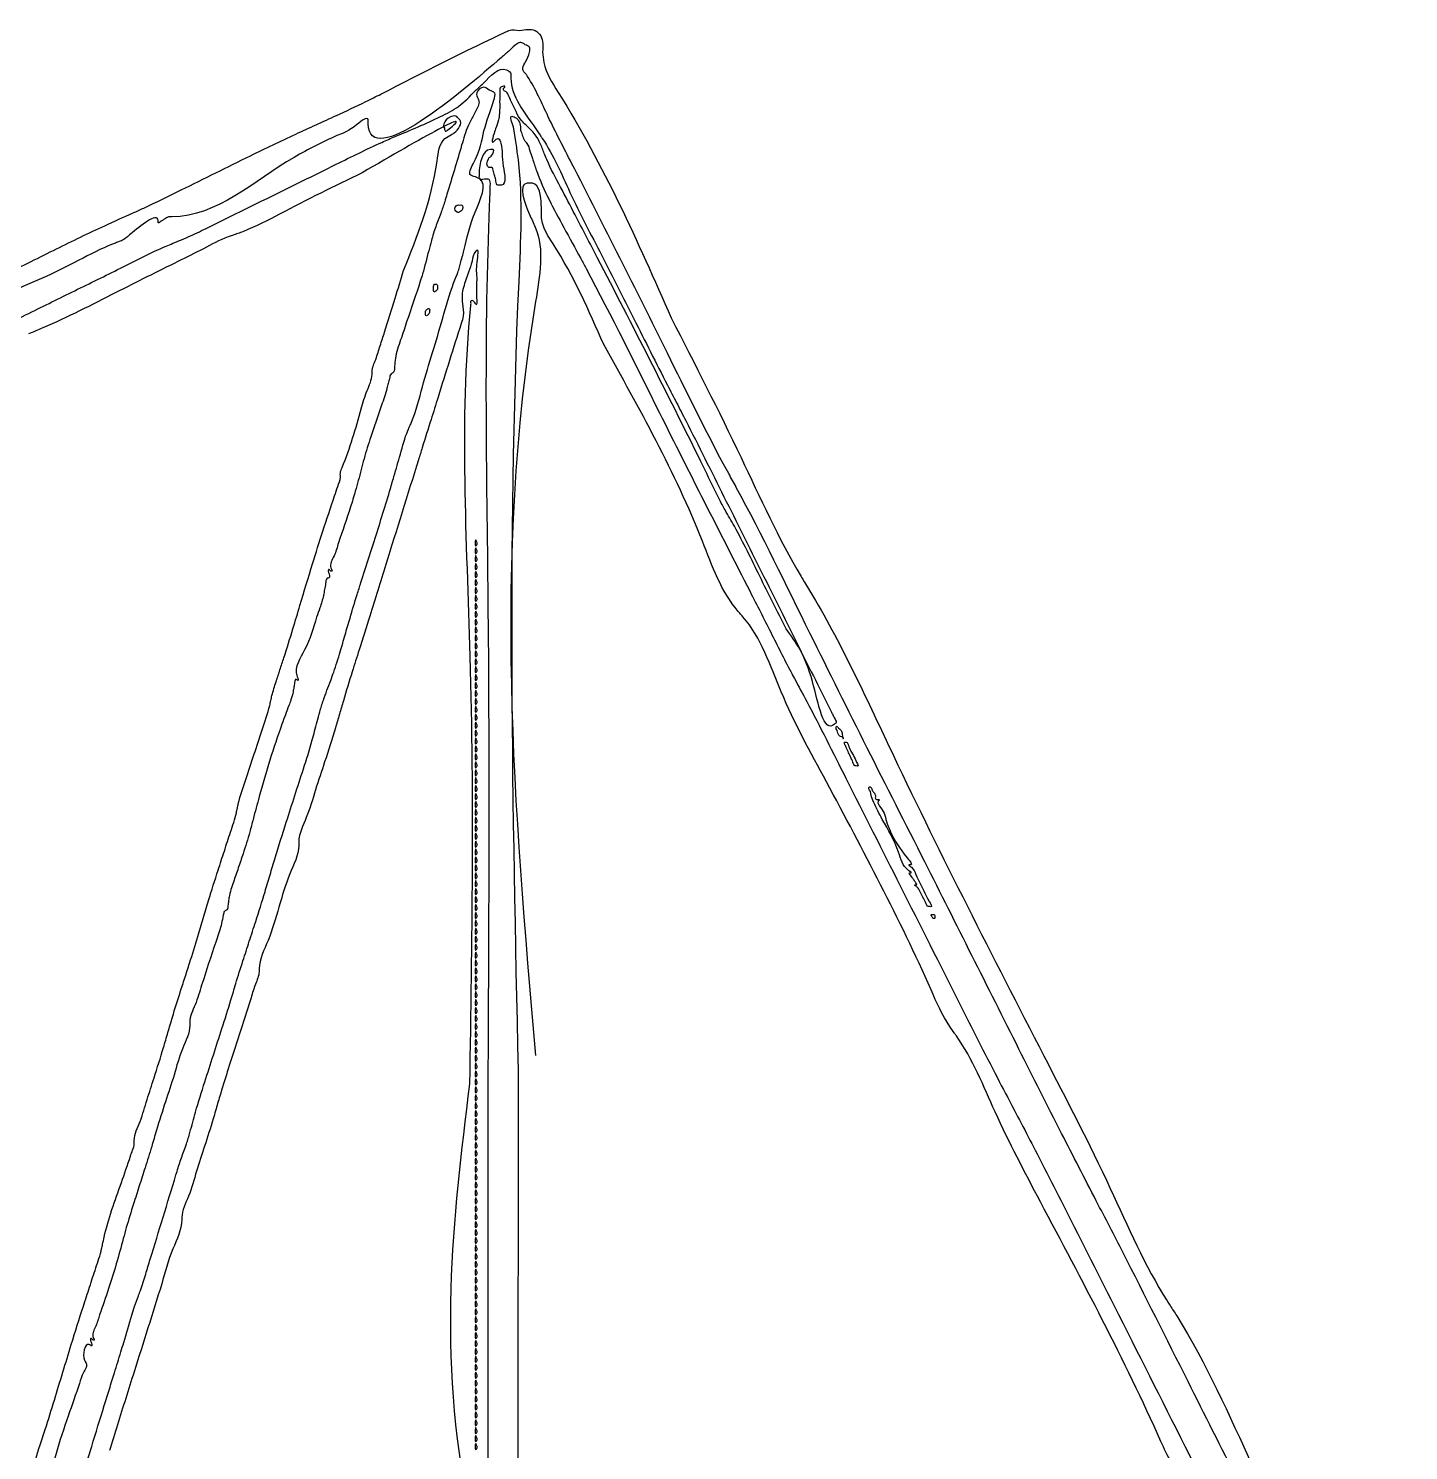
# Model space of a CAD drawing. Header units: metres. Extents: x -8 to 2256, y 259 to 2357.
# Drawn here: x 1441 to 2137, y 1640 to 2357 of the extents above; entities that cross this region are included whole.
import ezdxf

# ---------------------------------------------------------------- set-up
doc = ezdxf.new("R2010")
doc.units = ezdxf.units.M

msp = doc.modelspace()

# ---------------------------------------------------------------- linework, layer by layer
msp.add_line((1687.5, 1413.99), (1687.84, 1831.25))
for points in [[(1618.5, 2323.98), (1682.73, 2355.87), (1683.02, 2356), (1688.58, 2356)], [(1688.58, 2356), (1696.24, 2356), (1699.09, 2353.32), (1700.05, 2345.25)], [(1691.25, 2348.83), (1689, 2349.99), (1687.24, 2349.35), (1683.31, 2345.94)], [(1691.49, 2340.31), (1693.47, 2345.07), (1693.4, 2347.72), (1691.25, 2348.83)], [(1683.31, 2345.94), (1679.29, 2342.44), (1612, 2309.11), (1612, 2310.61)], [(1691.6, 2334.2), (1690.13, 2336.45), (1690.12, 2337.04), (1691.49, 2340.31)], [(1700.05, 2345.25), (1700.68, 2339.85), (1707.95, 2324.81), (1764.93, 2211.05)], [(1666, 2325.6), (1670.22, 2329.54), (1681.83, 2336.22), (1683.1, 2335.44)], [(1683.1, 2335.44), (1683.59, 2335.13), (1684, 2334.26), (1684, 2333.51)], [(1684, 2333.51), (1684, 2331.98), (1696.3, 2306.93), (1698.99, 2303)], [(1714.72, 2289.1), (1702.91, 2312.54), (1692.5, 2332.83), (1691.6, 2334.2)], [(1625.72, 2302.58), (1648.57, 2312.61), (1657.6, 2317.77), (1666, 2325.6)], [(1673.15, 2325.92), (1670.35, 2327.42), (1666.81, 2324.6), (1667.59, 2321.5)], [(1670.45, 2305.5), (1675.47, 2320.98), (1675.92, 2324.44), (1673.15, 2325.92)], [(1679.9, 2327.8), (1678.92, 2327.47), (1678.49, 2325.29), (1678.39, 2320.26)], [(1680.62, 2327.2), (1681, 2327.81), (1680.69, 2328.06), (1679.9, 2327.8)], [(1681.07, 2325.46), (1680.46, 2325.83), (1680.26, 2326.62), (1680.62, 2327.2)], [(1684.09, 2320.64), (1683.03, 2322.92), (1681.67, 2325.09), (1681.07, 2325.46)], [(1585.77, 2308.5), (1596.07, 2313.19), (1610.8, 2320.16), (1618.5, 2323.98)], [(1650.53, 2306.7), (1651.07, 2305.22), (1652.25, 2305.86), (1608.96, 2284.25)], [(1667.59, 2321.5), (1667.99, 2319.91), (1667.18, 2317.14), (1665.18, 2313.2)], [(1678.39, 2320.26), (1678.28, 2314.13), (1677.81, 2310.94), (1676.36, 2306.5)], [(1691.74, 2308.26), (1689.5, 2310.5), (1686.65, 2315.12), (1684.09, 2320.64)], [(1612, 2310.61), (1612, 2310.9), (1604.91, 2307.52), (1596.25, 2303.1)], [(1657.61, 2311.72), (1656.7, 2312.63), (1650.09, 2307.93), (1650.53, 2306.7)], [(1665.18, 2313.2), (1662.53, 2307.98), (1659.21, 2298.12), (1651.8, 2273.5)], [(1654.08, 2303.55), (1655.45, 2304.4), (1658.31, 2311.02), (1657.61, 2311.72)], [(1685.36, 2307.37), (1684.55, 2312.79), (1686.89, 2311.77), (1688.93, 2305.81)], [(1535.16, 2284.24), (1552.7, 2292.89), (1575.47, 2303.81), (1585.77, 2308.5)], [(1629.93, 2235), (1646.79, 2290.16), (1650.79, 2301.52), (1654.08, 2303.55)], [(1665.36, 2282.41), (1663.77, 2283.03), (1665.02, 2288.75), (1670.45, 2305.5)], [(1676.36, 2306.5), (1675.19, 2302.91), (1674.83, 2299.78), (1675.65, 2300.29)], [(1687.84, 1831.25), (1688.16, 2229.45), (1687.84, 2290.74), (1685.36, 2307.37)], [(1688.93, 2305.81), (1689.8, 2303.3), (1690.97, 2300.63), (1691.55, 2299.87)], [(1700.93, 2294), (1698.71, 2299.43), (1695.32, 2304.68), (1691.74, 2308.26)], [(1596.25, 2303.1), (1574.63, 2292.05), (1512.9, 2262), (1511.81, 2262)], [(1574.5, 2278), (1595.95, 2288.57), (1619, 2299.63), (1625.72, 2302.58)], [(1675.65, 2300.29), (1677.62, 2301.5), (1679.06, 2299.17), (1679.59, 2293.93)], [(1691.55, 2299.87), (1692.13, 2299.12), (1693.65, 2295.35), (1694.93, 2291.5)], [(1698.99, 2303), (1699.92, 2301.62), (1713.87, 2274.4), (1729.99, 2242.5)], [(1674.51, 2296), (1673.82, 2296), (1668, 2283.97), (1668, 2282.54)], [(1673.88, 2287), (1672.84, 2287), (1672.69, 2291.36), (1673.7, 2292.36)], [(1673.7, 2292.36), (1674.41, 2293.08), (1675.07, 2296), (1674.51, 2296)], [(1679.59, 2293.93), (1680.23, 2287.54), (1679.25, 2278), (1677.94, 2278)], [(1694.93, 2291.5), (1696.97, 2285.35), (1710.79, 2256.68), (1719.27, 2241)], [(1716.46, 2263), (1709.16, 2277.03), (1702.17, 2290.97), (1700.93, 2294)], [(1493.39, 2264.03), (1498.83, 2266.49), (1517.63, 2275.58), (1535.16, 2284.24)], [(1608.96, 2284.25), (1567.33, 2263.45), (1549.03, 2254.63), (1543.5, 2252.66)], [(1660.52, 2245.5), (1665.97, 2264.31), (1668.2, 2281.3), (1665.36, 2282.41)], [(1668, 2282.54), (1668, 2281.68), (1668.86, 2281), (1669.93, 2281)], [(1675.9, 2282.5), (1675.27, 2284.97), (1674.37, 2287), (1673.88, 2287)], [(1677.94, 2278), (1677.44, 2278), (1676.52, 2280.03), (1675.9, 2282.5)], [(1794, 2132.5), (1791.43, 2137.22), (1763.04, 2193.3), (1714.72, 2289.1)], [(1513.41, 2248.67), (1522.36, 2252.43), (1531.33, 2256.73), (1574.5, 2278)], [(1669.93, 2281), (1672.91, 2281), (1673.5, 2277.63), (1672.98, 2263.5)], [(1693.43, 2279), (1692.19, 2279), (1693.41, 2263.29), (1694.9, 2260.01)], [(1699.53, 2264.08), (1699.37, 2268.01), (1694.88, 2279), (1693.43, 2279)], [(1651.8, 2273.5), (1650.65, 2269.65), (1648.66, 2263.76), (1647.39, 2260.42)], [(1656.71, 2264.62), (1655.93, 2265.41), (1657, 2268), (1658.11, 2268)], [(1658.11, 2268), (1659.25, 2268), (1659.28, 2265.29), (1658.14, 2264.59)], [(1429, 2233.06), (1454.81, 2245.89), (1479.1, 2257.58), (1493.39, 2264.03)], [(1506, 2259.4), (1506, 2260.13), (1492.23, 2253.38), (1490, 2251.55)], [(1511.81, 2262), (1511.33, 2262), (1509.82, 2261.27), (1508.46, 2260.38)], [(1658.14, 2264.59), (1657.67, 2264.29), (1657.02, 2264.31), (1656.71, 2264.62)], [(1672.98, 2263.5), (1672.72, 2256.35), (1672.5, 2062.74), (1672.5, 1833.25)], [(1730.88, 2197.58), (1705.36, 2248.42), (1699.67, 2260.47), (1699.53, 2264.08)], [(1787.79, 2122.5), (1779.92, 2138.57), (1727.64, 2241.53), (1716.46, 2263)], [(1508.46, 2260.38), (1507.11, 2259.5), (1506, 2259.05), (1506, 2259.4)], [(1647.39, 2260.42), (1646.11, 2257.07), (1643.95, 2250.1), (1642.57, 2244.92)], [(1694.9, 2260.01), (1696.36, 2256.81), (1696.5, 2219.3), (1696.5, 1838.77)], [(1485, 2249.01), (1483.08, 2248.29), (1466.08, 2240.12), (1447.24, 2230.85)], [(1465.41, 2225.47), (1488.46, 2236.82), (1510.06, 2247.26), (1513.41, 2248.67)], [(1490, 2251.55), (1489.17, 2250.88), (1486.92, 2249.74), (1485, 2249.01)], [(1543.5, 2252.66), (1541.3, 2251.88), (1528.92, 2245.95), (1516, 2239.48)], [(1667, 2231.54), (1667, 2239.13), (1666.76, 2245.09), (1666.46, 2244.79)], [(1516, 2239.48), (1484.68, 2223.81), (1447.9, 2206), (1440.58, 2202.96)], [(1642.57, 2244.92), (1639.47, 2233.25), (1638.35, 2229.64), (1631.45, 2209)], [(1658.48, 2238), (1658.8, 2239.38), (1659.72, 2242.75), (1660.52, 2245.5)], [(1666.46, 2244.79), (1666.16, 2244.49), (1664.43, 2239.68), (1662.63, 2234.09)], [(1719.27, 2241), (1722.02, 2235.92), (1759.01, 2163.19), (1804.73, 2073)], [(1729.99, 2242.5), (1746.1, 2210.6), (1763.05, 2177.17), (1767.66, 2168.22)], [(1618.08, 2197), (1620.31, 2203.88), (1625.65, 2220.97), (1629.93, 2235)], [(1644.51, 2193.5), (1649.64, 2210.87), (1655.14, 2228.53), (1656.51, 2232)], [(1656.51, 2232), (1657.26, 2233.93), (1658.15, 2236.62), (1658.48, 2238)], [(1662.63, 2234.09), (1660.12, 2226.36), (1659.41, 2222.58), (1659.65, 2218.22)], [(1408, 2197.81), (1416.53, 2201.67), (1442.36, 2214.12), (1465.41, 2225.47)], [(1447.24, 2230.85), (1428.39, 2221.59), (1412.64, 2214.06), (1412.24, 2214.12)], [(1646, 2224.5), (1645.45, 2224.16), (1645, 2224.81), (1645, 2225.94)], [(1645, 2225.94), (1645, 2227.07), (1645.45, 2228), (1646, 2228)], [(1646, 2228), (1646.55, 2228), (1647, 2227.35), (1647, 2226.56)], [(1647, 2226.56), (1647, 2225.77), (1646.55, 2224.84), (1646, 2224.5)], [(1665.56, 2218.95), (1666.8, 2217.92), (1667, 2219.64), (1667, 2231.54)], [(1659.65, 2218.22), (1659.99, 2212.02), (1658.99, 2208.21), (1647.3, 2171)], [(1663.35, 1824.52), (1663.57, 2040.11), (1663.83, 2217.32), (1663.93, 2218.33)], [(1663.93, 2218.33), (1664.08, 2219.8), (1664.39, 2219.92), (1665.56, 2218.95)], [(1642, 2212.5), (1641.45, 2212.16), (1641, 2212.56), (1641, 2213.38)], [(1641, 2213.38), (1641, 2214.21), (1641.45, 2215.16), (1642, 2215.5)], [(1642, 2215.5), (1642.55, 2215.84), (1643, 2215.44), (1643, 2214.62)], [(1643, 2214.62), (1643, 2213.79), (1642.55, 2212.84), (1642, 2212.5)], [(1764.93, 2211.05), (1800.22, 2140.58), (1830.51, 2080.58), (1832.23, 2077.72)], [(1631.45, 2209), (1628.42, 2199.93), (1625.75, 2190.52), (1625.52, 2188.09)], [(1614.01, 2183.23), (1614.01, 2183.93), (1615.84, 2190.12), (1618.08, 2197)], [(1800.32, 2061.17), (1798.74, 2062.95), (1780.73, 2098.33), (1730.88, 2197.58)], [(1633.04, 2156.5), (1633.91, 2158.49), (1639.43, 2176.31), (1644.51, 2193.5)], [(1608.54, 2165.23), (1611.54, 2174.43), (1614, 2182.53), (1614.01, 2183.23)], [(1624.17, 2183.09), (1623.67, 2182.77), (1622.75, 2180.47), (1622.14, 2178)], [(1625.52, 2188.09), (1625.29, 2185.66), (1624.68, 2183.41), (1624.17, 2183.09)], [(1622.14, 2178), (1621.53, 2175.53), (1618.81, 2166.97), (1616.08, 2159)], [(1647.3, 2171), (1643.76, 2159.72), (1639.31, 2145.55), (1637.43, 2139.5)], [(1767.66, 2168.22), (1772.27, 2159.26), (1791.59, 2120.79), (1810.59, 2082.72)], [(1598, 2131.36), (1598, 2132.77), (1598.89, 2135.62), (1608.54, 2165.23)], [(1616.08, 2159), (1613.36, 2151.03), (1609.93, 2140), (1608.47, 2134.5)], [(1625.02, 2131), (1628.27, 2142.21), (1632.06, 2154.24), (1633.04, 2156.5)], [(1637.43, 2139.5), (1620.93, 2086.56), (1612.81, 2060.57), (1607.43, 2043.5)], [(1595.09, 2121.23), (1596.69, 2126.04), (1598, 2130.59), (1598, 2131.36)], [(1608.47, 2134.5), (1605.55, 2123.53), (1603.11, 2115.66), (1597.01, 2097.5)], [(1893, 1936.5), (1835.1, 2051.7), (1797.81, 2125.51), (1794, 2132.5)], [(1608.38, 2077.5), (1615, 2098.28), (1622.85, 2123.51), (1625.02, 2131)], [(1577.62, 2066), (1583.95, 2086.94), (1589.17, 2103.44), (1595.09, 2121.23)], [(1794.49, 2110), (1792.16, 2114.12), (1789.14, 2119.75), (1787.79, 2122.5)], [(1822.95, 2054.16), (1809.63, 2080.75), (1796.83, 2105.88), (1794.49, 2110)], [(1597.01, 2097.5), (1594.79, 2090.9), (1593.2, 2084.91), (1593.48, 2084.2)], [(1666.68, 2098.19), (1666.36, 2098.99), (1666.13, 2098.75), (1666.08, 2097.58)], [(1666.08, 2097.58), (1666.04, 2096.53), (1666.27, 2095.94), (1666.6, 2096.27)], [(1666.6, 2096.27), (1666.94, 2096.6), (1666.97, 2097.47), (1666.68, 2098.19)], [(1666.68, 2094.19), (1666.36, 2094.99), (1666.13, 2094.75), (1666.08, 2093.58)], [(1666.68, 2090.19), (1666.36, 2090.99), (1666.13, 2090.75), (1666.08, 2089.58)], [(1666.08, 2093.58), (1666.04, 2092.53), (1666.27, 2091.94), (1666.6, 2092.27)], [(1666.08, 2089.58), (1666.04, 2088.53), (1666.27, 2087.94), (1666.6, 2088.27)], [(1666.6, 2092.27), (1666.94, 2092.6), (1666.97, 2093.47), (1666.68, 2094.19)], [(1666.6, 2088.27), (1666.94, 2088.6), (1666.97, 2089.47), (1666.68, 2090.19)], [(1592.83, 2083.6), (1592.06, 2084.08), (1591.86, 2083.63), (1592.24, 2082.2)], [(1592.24, 2082.2), (1592.54, 2081.04), (1592.38, 2079.96), (1591.88, 2079.79)], [(1593.48, 2084.2), (1593.78, 2083.41), (1593.53, 2083.17), (1592.83, 2083.6)], [(1666.68, 2086.19), (1666.36, 2086.99), (1666.13, 2086.75), (1666.08, 2085.58)], [(1666.68, 2082.19), (1666.36, 2082.99), (1666.13, 2082.75), (1666.08, 2081.58)], [(1666.08, 2085.58), (1666.04, 2084.53), (1666.27, 2083.94), (1666.6, 2084.27)], [(1666.08, 2081.58), (1666.04, 2080.53), (1666.27, 2079.94), (1666.6, 2080.27)], [(1666.6, 2084.27), (1666.94, 2084.6), (1666.97, 2085.47), (1666.68, 2086.19)], [(1666.6, 2080.27), (1666.94, 2080.6), (1666.97, 2081.47), (1666.68, 2082.19)], [(1810.59, 2082.72), (1829.6, 2044.65), (1845.88, 2012.06), (1846.78, 2010.29)], [(1590.01, 2074), (1589.48, 2070.97), (1587.65, 2064.68), (1585.95, 2060)], [(1591.88, 2079.79), (1591.38, 2079.63), (1590.54, 2077.02), (1590.01, 2074)], [(1600.39, 2051.09), (1602.86, 2059.57), (1606.45, 2071.45), (1608.38, 2077.5)], [(1666.68, 2078.19), (1666.36, 2078.99), (1666.13, 2078.75), (1666.08, 2077.58)], [(1666.68, 2074.19), (1666.36, 2074.99), (1666.13, 2074.75), (1666.08, 2073.58)], [(1666.08, 2077.58), (1666.04, 2076.53), (1666.27, 2075.94), (1666.6, 2076.27)], [(1666.6, 2076.27), (1666.94, 2076.6), (1666.97, 2077.47), (1666.68, 2078.19)], [(1666.6, 2072.27), (1666.94, 2072.6), (1666.97, 2073.47), (1666.68, 2074.19)], [(1832.23, 2077.72), (1836.31, 2070.94), (1877.1, 1990.22), (1953, 1838.72)], [(1666.68, 2070.19), (1666.36, 2070.99), (1666.13, 2070.75), (1666.08, 2069.58)], [(1666.68, 2066.19), (1666.36, 2066.99), (1666.13, 2066.75), (1666.08, 2065.58)], [(1666.08, 2073.58), (1666.04, 2072.53), (1666.27, 2071.94), (1666.6, 2072.27)], [(1666.08, 2069.58), (1666.04, 2068.53), (1666.27, 2067.94), (1666.6, 2068.27)], [(1666.6, 2068.27), (1666.94, 2068.6), (1666.97, 2069.47), (1666.68, 2070.19)], [(1804.73, 2073), (1815.18, 2052.38), (1825.3, 2032.58), (1827.21, 2029)], [(1567.53, 2033.5), (1569.51, 2039.55), (1574.05, 2054.18), (1577.62, 2066)], [(1585.95, 2060), (1579.98, 2043.58), (1575.96, 2030.54), (1576.47, 2029.22)], [(1666.68, 2062.19), (1666.36, 2062.99), (1666.13, 2062.75), (1666.08, 2061.58)], [(1666.08, 2065.58), (1666.04, 2064.53), (1666.27, 2063.94), (1666.6, 2064.27)], [(1666.08, 2061.58), (1666.04, 2060.53), (1666.27, 2059.94), (1666.6, 2060.27)], [(1666.6, 2064.27), (1666.94, 2064.6), (1666.97, 2065.47), (1666.68, 2066.19)], [(1666.6, 2060.27), (1666.94, 2060.6), (1666.97, 2061.47), (1666.68, 2062.19)], [(1843.29, 1977), (1820.47, 2022.38), (1801.13, 2060.25), (1800.32, 2061.17)], [(1666.68, 2058.19), (1666.36, 2058.99), (1666.13, 2058.75), (1666.08, 2057.58)], [(1666.68, 2054.19), (1666.36, 2054.99), (1666.13, 2054.75), (1666.08, 2053.58)], [(1666.08, 2057.58), (1666.04, 2056.53), (1666.27, 2055.94), (1666.6, 2056.27)], [(1666.08, 2053.58), (1666.04, 2052.53), (1666.27, 2051.94), (1666.6, 2052.27)], [(1666.6, 2056.27), (1666.94, 2056.6), (1666.97, 2057.47), (1666.68, 2058.19)], [(1666.6, 2052.27), (1666.94, 2052.6), (1666.97, 2053.47), (1666.68, 2054.19)], [(1847.79, 2006.45), (1847.44, 2006.11), (1836.26, 2027.58), (1822.95, 2054.16)], [(1593.11, 2028.09), (1594.65, 2032.27), (1597.92, 2042.62), (1600.39, 2051.09)], [(1666.68, 2050.19), (1666.36, 2050.99), (1666.13, 2050.75), (1666.08, 2049.58)], [(1666.68, 2046.19), (1666.36, 2046.99), (1666.13, 2046.75), (1666.08, 2045.58)], [(1666.08, 2049.58), (1666.04, 2048.53), (1666.27, 2047.94), (1666.6, 2048.27)], [(1666.08, 2045.58), (1666.04, 2044.53), (1666.27, 2043.94), (1666.6, 2044.27)], [(1666.6, 2048.27), (1666.94, 2048.6), (1666.97, 2049.47), (1666.68, 2050.19)], [(1666.6, 2044.27), (1666.94, 2044.6), (1666.97, 2045.47), (1666.68, 2046.19)], [(1607.43, 2043.5), (1603.97, 2032.5), (1599.5, 2017.88), (1597.49, 2011)], [(1666.68, 2042.19), (1666.36, 2042.99), (1666.13, 2042.75), (1666.08, 2041.58)], [(1666.68, 2038.19), (1666.36, 2038.99), (1666.13, 2038.75), (1666.08, 2037.58)], [(1666.08, 2041.58), (1666.04, 2040.53), (1666.27, 2039.94), (1666.6, 2040.27)], [(1666.6, 2040.27), (1666.94, 2040.6), (1666.97, 2041.47), (1666.68, 2042.19)], [(1666.6, 2036.27), (1666.94, 2036.6), (1666.97, 2037.47), (1666.68, 2038.19)], [(1562.92, 2018), (1563.47, 2020.47), (1565.55, 2027.45), (1567.53, 2033.5)], [(1666.68, 2034.19), (1666.36, 2034.99), (1666.13, 2034.75), (1666.08, 2033.58)], [(1666.68, 2030.19), (1666.36, 2030.99), (1666.13, 2030.75), (1666.08, 2029.58)], [(1666.08, 2037.58), (1666.04, 2036.53), (1666.27, 2035.94), (1666.6, 2036.27)], [(1666.08, 2033.58), (1666.04, 2032.53), (1666.27, 2031.94), (1666.6, 2032.27)], [(1666.6, 2032.27), (1666.94, 2032.6), (1666.97, 2033.47), (1666.68, 2034.19)], [(1574.52, 2024.75), (1574.15, 2022.41), (1573.02, 2018.25), (1572, 2015.5)], [(1576.08, 2028.45), (1575.58, 2028.76), (1574.88, 2027.09), (1574.52, 2024.75)], [(1576.47, 2029.22), (1576.75, 2028.49), (1576.57, 2028.15), (1576.08, 2028.45)], [(1585, 2002.5), (1587.57, 2012.22), (1589.44, 2018.14), (1593.11, 2028.09)], [(1666.68, 2026.19), (1666.36, 2026.99), (1666.13, 2026.75), (1666.08, 2025.58)], [(1666.08, 2029.58), (1666.04, 2028.53), (1666.27, 2027.94), (1666.6, 2028.27)], [(1666.08, 2025.58), (1666.04, 2024.53), (1666.27, 2023.94), (1666.6, 2024.27)], [(1666.6, 2028.27), (1666.94, 2028.6), (1666.97, 2029.47), (1666.68, 2030.19)], [(1666.6, 2024.27), (1666.94, 2024.6), (1666.97, 2025.47), (1666.68, 2026.19)], [(1827.21, 2029), (1833.36, 2017.5), (1853.08, 1978.84), (1880.51, 1924.5)], [(1554.41, 1990.64), (1558.54, 2003.22), (1562.37, 2015.53), (1562.92, 2018)], [(1666.68, 2022.19), (1666.36, 2022.99), (1666.13, 2022.75), (1666.08, 2021.58)], [(1666.68, 2018.19), (1666.36, 2018.99), (1666.13, 2018.75), (1666.08, 2017.58)], [(1666.08, 2021.58), (1666.04, 2020.53), (1666.27, 2019.94), (1666.6, 2020.27)], [(1666.08, 2017.58), (1666.04, 2016.53), (1666.27, 2015.94), (1666.6, 2016.27)], [(1666.6, 2020.27), (1666.94, 2020.6), (1666.97, 2021.47), (1666.68, 2022.19)], [(1666.6, 2016.27), (1666.94, 2016.6), (1666.97, 2017.47), (1666.68, 2018.19)], [(1572, 2015.5), (1568.52, 2006.09), (1557.05, 1969.51), (1553.97, 1958)], [(1597.49, 2011), (1595.49, 2004.12), (1590.06, 1986.99), (1585.43, 1972.93)], [(1666.68, 2014.19), (1666.36, 2014.99), (1666.13, 2014.75), (1666.08, 2013.58)], [(1666.68, 2010.19), (1666.36, 2010.99), (1666.13, 2010.75), (1666.08, 2009.58)], [(1666.08, 2013.58), (1666.04, 2012.53), (1666.27, 2011.94), (1666.6, 2012.27)], [(1666.08, 2009.58), (1666.04, 2008.53), (1666.27, 2007.94), (1666.6, 2008.27)], [(1666.6, 2012.27), (1666.94, 2012.6), (1666.97, 2013.47), (1666.68, 2014.19)], [(1666.6, 2008.27), (1666.94, 2008.6), (1666.97, 2009.47), (1666.68, 2010.19)], [(1846.78, 2010.29), (1847.68, 2008.52), (1848.13, 2006.8), (1847.79, 2006.45)], [(1575.03, 1970), (1579.35, 1983.47), (1583.84, 1998.1), (1585, 2002.5)], [(1666.68, 2006.19), (1666.36, 2006.99), (1666.13, 2006.75), (1666.08, 2005.58)], [(1666.68, 2002.19), (1666.36, 2002.99), (1666.13, 2002.75), (1666.08, 2001.58)], [(1666.08, 2005.58), (1666.04, 2004.53), (1666.27, 2003.94), (1666.6, 2004.27)], [(1666.6, 2004.27), (1666.94, 2004.6), (1666.97, 2005.47), (1666.68, 2006.19)], [(1666.6, 2000.27), (1666.94, 2000.6), (1666.97, 2001.47), (1666.68, 2002.19)], [(1848.74, 2002.81), (1848.28, 2004.63), (1848.43, 2004.89), (1849.47, 2004.02)], [(1850.41, 1999.77), (1849.81, 2000.17), (1849.06, 2001.54), (1848.74, 2002.81)], [(1849.47, 2004.02), (1850.19, 2003.42), (1851.02, 2002.05), (1851.3, 2000.97)], [(1666.68, 1998.19), (1666.36, 1998.99), (1666.13, 1998.75), (1666.08, 1997.58)], [(1666.68, 1994.19), (1666.36, 1994.99), (1666.13, 1994.75), (1666.08, 1993.58)], [(1666.08, 2001.58), (1666.04, 2000.53), (1666.27, 1999.94), (1666.6, 2000.27)], [(1666.08, 1997.58), (1666.04, 1996.53), (1666.27, 1995.94), (1666.6, 1996.27)], [(1666.6, 1996.27), (1666.94, 1996.6), (1666.97, 1997.47), (1666.68, 1998.19)], [(1851.3, 2000.97), (1851.88, 1998.75), (1851.89, 1998.77), (1850.41, 1999.77)], [(1852.85, 1995.25), (1852.42, 1996.21), (1852.39, 1997), (1852.8, 1997)], [(1852.8, 1997), (1853.2, 1997), (1854.65, 1994.68), (1856.01, 1991.85)], [(1855.57, 1989.26), (1854.51, 1991.59), (1853.29, 1994.29), (1852.85, 1995.25)], [(1546.02, 1963.64), (1546.5, 1965.92), (1550.28, 1978.07), (1554.41, 1990.64)], [(1666.68, 1990.19), (1666.36, 1990.99), (1666.13, 1990.75), (1666.08, 1989.58)], [(1666.08, 1993.58), (1666.04, 1992.53), (1666.27, 1991.94), (1666.6, 1992.27)], [(1666.08, 1989.58), (1666.04, 1988.53), (1666.27, 1987.94), (1666.6, 1988.27)], [(1666.6, 1992.27), (1666.94, 1992.6), (1666.97, 1993.47), (1666.68, 1994.19)], [(1666.6, 1988.27), (1666.94, 1988.6), (1666.97, 1989.47), (1666.68, 1990.19)], [(1858.33, 1985.01), (1857.88, 1985.02), (1856.63, 1986.93), (1855.57, 1989.26)], [(1856.01, 1991.85), (1859.27, 1985.09), (1859.3, 1985), (1858.33, 1985.01)], [(1666.68, 1986.19), (1666.36, 1986.99), (1666.13, 1986.75), (1666.08, 1985.58)], [(1666.68, 1982.19), (1666.36, 1982.99), (1666.13, 1982.75), (1666.08, 1981.58)], [(1666.08, 1985.58), (1666.04, 1984.53), (1666.27, 1983.94), (1666.6, 1984.27)], [(1666.08, 1981.58), (1666.04, 1980.53), (1666.27, 1979.94), (1666.6, 1980.27)], [(1666.6, 1984.27), (1666.94, 1984.6), (1666.97, 1985.47), (1666.68, 1986.19)], [(1666.6, 1980.27), (1666.94, 1980.6), (1666.97, 1981.47), (1666.68, 1982.19)], [(1666.68, 1978.19), (1666.36, 1978.99), (1666.13, 1978.75), (1666.08, 1977.58)], [(1666.68, 1974.19), (1666.36, 1974.99), (1666.13, 1974.75), (1666.08, 1973.58)], [(1666.08, 1977.58), (1666.04, 1976.53), (1666.27, 1975.94), (1666.6, 1976.27)], [(1666.08, 1973.58), (1666.04, 1972.53), (1666.27, 1971.94), (1666.6, 1972.27)], [(1666.6, 1976.27), (1666.94, 1976.6), (1666.97, 1977.47), (1666.68, 1978.19)], [(1666.6, 1972.27), (1666.94, 1972.6), (1666.97, 1973.47), (1666.68, 1974.19)], [(1907.88, 1850.16), (1905.55, 1853.44), (1896.14, 1871.93), (1843.29, 1977)], [(1865.51, 1972), (1864.92, 1974.41), (1864.96, 1974.43), (1866.45, 1972.56)], [(1562.52, 1930), (1565.08, 1938.53), (1570.7, 1956.53), (1575.03, 1970)], [(1585.43, 1972.93), (1580.79, 1958.87), (1577, 1946.64), (1577, 1945.76)], [(1666.68, 1970.19), (1666.36, 1970.99), (1666.13, 1970.75), (1666.08, 1969.58)], [(1666.68, 1966.19), (1666.36, 1966.99), (1666.13, 1966.75), (1666.08, 1965.58)], [(1666.08, 1969.58), (1666.04, 1968.53), (1666.27, 1967.94), (1666.6, 1968.27)], [(1666.6, 1968.27), (1666.94, 1968.6), (1666.97, 1969.47), (1666.68, 1970.19)], [(1871.44, 1958), (1867.2, 1966.56), (1866.37, 1968.51), (1865.51, 1972)], [(1866.45, 1972.56), (1867.3, 1971.49), (1868, 1970.03), (1868, 1969.31)], [(1868, 1969.31), (1868, 1968.59), (1868.53, 1968), (1869.17, 1968)], [(1869.77, 1967.44), (1869.46, 1967.13), (1870.79, 1963.87), (1872.72, 1960.19)], [(1869.17, 1968), (1869.81, 1968), (1870.08, 1967.75), (1869.77, 1967.44)], [(1539.44, 1942), (1542.57, 1951.62), (1545.53, 1961.37), (1546.02, 1963.64)], [(1666.68, 1962.19), (1666.36, 1962.99), (1666.13, 1962.75), (1666.08, 1961.58)], [(1666.68, 1958.19), (1666.36, 1958.99), (1666.13, 1958.75), (1666.08, 1957.58)], [(1666.08, 1965.58), (1666.04, 1964.53), (1666.27, 1963.94), (1666.6, 1964.27)], [(1666.08, 1961.58), (1666.04, 1960.53), (1666.27, 1959.94), (1666.6, 1960.27)], [(1666.6, 1964.27), (1666.94, 1964.6), (1666.97, 1965.47), (1666.68, 1966.19)], [(1666.6, 1960.27), (1666.94, 1960.6), (1666.97, 1961.47), (1666.68, 1962.19)], [(1872.72, 1960.19), (1884.05, 1938.59), (1885.82, 1935), (1885.19, 1934.98)], [(1553.97, 1958), (1552.29, 1951.67), (1548.91, 1940.65), (1546.47, 1933.5)], [(1666.68, 1954.19), (1666.36, 1954.99), (1666.13, 1954.75), (1666.08, 1953.58)], [(1666.08, 1957.58), (1666.04, 1956.53), (1666.27, 1955.94), (1666.6, 1956.27)], [(1666.08, 1953.58), (1666.04, 1952.53), (1666.27, 1951.94), (1666.6, 1952.27)], [(1666.6, 1956.27), (1666.94, 1956.6), (1666.97, 1957.47), (1666.68, 1958.19)], [(1666.6, 1952.27), (1666.94, 1952.6), (1666.97, 1953.47), (1666.68, 1954.19)], [(1885.45, 1931.77), (1884.45, 1932.46), (1879.7, 1941.37), (1871.44, 1958)], [(1577, 1945.76), (1577, 1944.88), (1572.5, 1930.45), (1567, 1913.7)], [(1666.68, 1950.19), (1666.36, 1950.99), (1666.13, 1950.75), (1666.08, 1949.58)], [(1666.68, 1946.19), (1666.36, 1946.99), (1666.13, 1946.75), (1666.08, 1945.58)], [(1666.08, 1949.58), (1666.04, 1948.53), (1666.27, 1947.94), (1666.6, 1948.27)], [(1666.08, 1945.58), (1666.04, 1944.53), (1666.27, 1943.94), (1666.6, 1944.27)], [(1666.6, 1948.27), (1666.94, 1948.6), (1666.97, 1949.47), (1666.68, 1950.19)], [(1666.6, 1944.27), (1666.94, 1944.6), (1666.97, 1945.47), (1666.68, 1946.19)], [(1528.8, 1908), (1531.52, 1917.08), (1536.31, 1932.38), (1539.44, 1942)], [(1666.68, 1942.19), (1666.36, 1942.99), (1666.13, 1942.75), (1666.08, 1941.58)], [(1666.68, 1938.19), (1666.36, 1938.99), (1666.13, 1938.75), (1666.08, 1937.58)], [(1666.08, 1941.58), (1666.04, 1940.53), (1666.27, 1939.94), (1666.6, 1940.27)], [(1666.08, 1937.58), (1666.04, 1936.53), (1666.27, 1935.94), (1666.6, 1936.27)], [(1666.6, 1940.27), (1666.94, 1940.6), (1666.97, 1941.47), (1666.68, 1942.19)], [(1666.6, 1936.27), (1666.94, 1936.6), (1666.97, 1937.47), (1666.68, 1938.19)], [(1546.47, 1933.5), (1544.03, 1926.35), (1541.82, 1918.73), (1541.54, 1916.57)], [(1666.68, 1934.19), (1666.36, 1934.99), (1666.13, 1934.75), (1666.08, 1933.58)], [(1666.68, 1930.19), (1666.36, 1930.99), (1666.13, 1930.75), (1666.08, 1929.58)], [(1666.08, 1933.58), (1666.04, 1932.53), (1666.27, 1931.94), (1666.6, 1932.27)], [(1666.6, 1932.27), (1666.94, 1932.6), (1666.97, 1933.47), (1666.68, 1934.19)], [(1885.19, 1934.98), (1884.81, 1934.98), (1885.01, 1934.64), (1885.63, 1934.23)], [(1887, 1928), (1885.83, 1929.65), (1885.23, 1931.01), (1885.68, 1931.02)], [(1885.68, 1931.02), (1886.13, 1931.02), (1886.03, 1931.36), (1885.45, 1931.77)], [(1885.63, 1934.23), (1886.25, 1933.83), (1888.42, 1930.12), (1890.44, 1926)], [(1979.5, 1765.5), (1961.98, 1799.54), (1940.46, 1842.09), (1893, 1936.5)], [(1552.05, 1896.5), (1555.26, 1906.4), (1559.97, 1921.47), (1562.52, 1930)], [(1666.68, 1926.19), (1666.36, 1926.99), (1666.13, 1926.75), (1666.08, 1925.58)], [(1666.08, 1929.58), (1666.04, 1928.53), (1666.27, 1927.94), (1666.6, 1928.27)], [(1666.08, 1925.58), (1666.04, 1924.53), (1666.27, 1923.94), (1666.6, 1924.27)], [(1666.6, 1928.27), (1666.94, 1928.6), (1666.97, 1929.47), (1666.68, 1930.19)], [(1666.6, 1924.27), (1666.94, 1924.6), (1666.97, 1925.47), (1666.68, 1926.19)], [(1880.51, 1924.5), (1910.52, 1865.05), (1929.44, 1827.83), (1937.97, 1811.5)], [(1888.32, 1924.98), (1888.77, 1924.99), (1888.17, 1926.35), (1887, 1928)], [(1888.5, 1924.23), (1887.95, 1924.64), (1887.87, 1924.98), (1888.32, 1924.98)], [(1891.98, 1918.75), (1890.62, 1921.36), (1889.05, 1923.83), (1888.5, 1924.23)], [(1890.44, 1926), (1892.47, 1921.88), (1894.55, 1917.72), (1895.06, 1916.76)], [(1541.54, 1916.57), (1541.27, 1914.41), (1540.66, 1912.39), (1540.18, 1912.07)], [(1666.68, 1922.19), (1666.36, 1922.99), (1666.13, 1922.75), (1666.08, 1921.58)], [(1666.68, 1918.19), (1666.36, 1918.99), (1666.13, 1918.75), (1666.08, 1917.58)], [(1666.08, 1921.58), (1666.04, 1920.53), (1666.27, 1919.94), (1666.6, 1920.27)], [(1666.08, 1917.58), (1666.04, 1916.53), (1666.27, 1915.94), (1666.6, 1916.27)], [(1666.6, 1920.27), (1666.94, 1920.6), (1666.97, 1921.47), (1666.68, 1922.19)], [(1666.6, 1916.27), (1666.94, 1916.6), (1666.97, 1917.47), (1666.68, 1918.19)], [(1895.23, 1914), (1894.81, 1914), (1893.34, 1916.14), (1891.98, 1918.75)], [(1895.06, 1916.76), (1896.2, 1914.65), (1896.24, 1914), (1895.23, 1914)], [(1540.18, 1912.07), (1539.7, 1911.76), (1539.01, 1910.15), (1538.65, 1908.5)], [(1567, 1913.7), (1561.5, 1896.94), (1557, 1882.62), (1556.99, 1881.87)], [(1666.68, 1914.19), (1666.36, 1914.99), (1666.13, 1914.75), (1666.08, 1913.58)], [(1666.68, 1910.19), (1666.36, 1910.99), (1666.13, 1910.75), (1666.08, 1909.58)], [(1666.08, 1913.58), (1666.04, 1912.53), (1666.27, 1911.94), (1666.6, 1912.27)], [(1666.08, 1909.58), (1666.04, 1908.53), (1666.27, 1907.94), (1666.6, 1908.27)], [(1666.6, 1912.27), (1666.94, 1912.6), (1666.97, 1913.47), (1666.68, 1914.19)], [(1666.6, 1908.27), (1666.94, 1908.6), (1666.97, 1909.47), (1666.68, 1910.19)], [(1896.5, 1909), (1896.16, 1909.55), (1896.36, 1910), (1896.94, 1910)], [(1897.56, 1908), (1897.32, 1908), (1896.84, 1908.45), (1896.5, 1909)], [(1896.94, 1910), (1897.52, 1910), (1898, 1909.55), (1898, 1909)], [(1898, 1909), (1898, 1908.45), (1897.8, 1908), (1897.56, 1908)], [(1519.49, 1878), (1521.9, 1885.42), (1526.09, 1898.92), (1528.8, 1908)], [(1538.65, 1908.5), (1537.76, 1904.47), (1535.12, 1896.03), (1527.98, 1874.37)], [(1666.68, 1906.19), (1666.36, 1906.99), (1666.13, 1906.75), (1666.08, 1905.58)], [(1666.68, 1902.19), (1666.36, 1902.99), (1666.13, 1902.75), (1666.08, 1901.58)], [(1666.08, 1905.58), (1666.04, 1904.53), (1666.27, 1903.94), (1666.6, 1904.27)], [(1666.6, 1904.27), (1666.94, 1904.6), (1666.97, 1905.47), (1666.68, 1906.19)], [(1666.6, 1900.27), (1666.94, 1900.6), (1666.97, 1901.47), (1666.68, 1902.19)], [(1543.99, 1871), (1545.22, 1875.12), (1548.85, 1886.6), (1552.05, 1896.5)], [(1666.68, 1898.19), (1666.36, 1898.99), (1666.13, 1898.75), (1666.08, 1897.58)], [(1666.68, 1894.19), (1666.36, 1894.99), (1666.13, 1894.75), (1666.08, 1893.58)], [(1666.08, 1901.58), (1666.04, 1900.53), (1666.27, 1899.94), (1666.6, 1900.27)], [(1666.08, 1897.58), (1666.04, 1896.53), (1666.27, 1895.94), (1666.6, 1896.27)], [(1666.6, 1896.27), (1666.94, 1896.6), (1666.97, 1897.47), (1666.68, 1898.19)], [(1666.68, 1890.19), (1666.36, 1890.99), (1666.13, 1890.75), (1666.08, 1889.58)], [(1666.08, 1893.58), (1666.04, 1892.53), (1666.27, 1891.94), (1666.6, 1892.27)], [(1666.08, 1889.58), (1666.04, 1888.53), (1666.27, 1887.94), (1666.6, 1888.27)], [(1666.6, 1892.27), (1666.94, 1892.6), (1666.97, 1893.47), (1666.68, 1894.19)], [(1666.6, 1888.27), (1666.94, 1888.6), (1666.97, 1889.47), (1666.68, 1890.19)], [(1556.99, 1881.87), (1556.99, 1881.12), (1555.18, 1874.88), (1552.97, 1868)], [(1666.68, 1886.19), (1666.36, 1886.99), (1666.13, 1886.75), (1666.08, 1885.58)], [(1666.68, 1882.19), (1666.36, 1882.99), (1666.13, 1882.75), (1666.08, 1881.58)], [(1666.08, 1885.58), (1666.04, 1884.53), (1666.27, 1883.94), (1666.6, 1884.27)], [(1666.08, 1881.58), (1666.04, 1880.53), (1666.27, 1879.94), (1666.6, 1880.27)], [(1666.6, 1884.27), (1666.94, 1884.6), (1666.97, 1885.47), (1666.68, 1886.19)], [(1666.6, 1880.27), (1666.94, 1880.6), (1666.97, 1881.47), (1666.68, 1882.19)], [(1510.99, 1850.5), (1513.27, 1858.2), (1517.09, 1870.58), (1519.49, 1878)], [(1527.98, 1874.37), (1524.69, 1864.4), (1522, 1855.62), (1522.01, 1854.87)], [(1666.68, 1878.19), (1666.36, 1878.99), (1666.13, 1878.75), (1666.08, 1877.58)], [(1666.68, 1874.19), (1666.36, 1874.99), (1666.13, 1874.75), (1666.08, 1873.58)], [(1666.08, 1877.58), (1666.04, 1876.53), (1666.27, 1875.94), (1666.6, 1876.27)], [(1666.08, 1873.58), (1666.04, 1872.53), (1666.27, 1871.94), (1666.6, 1872.27)], [(1666.6, 1876.27), (1666.94, 1876.6), (1666.97, 1877.47), (1666.68, 1878.19)], [(1666.6, 1872.27), (1666.94, 1872.6), (1666.97, 1873.47), (1666.68, 1874.19)], [(1533.91, 1839), (1538.22, 1852.47), (1542.76, 1866.88), (1543.99, 1871)], [(1552.97, 1868), (1544.9, 1842.93), (1537.14, 1818.32), (1535, 1811)], [(1666.68, 1870.19), (1666.36, 1870.99), (1666.13, 1870.75), (1666.08, 1869.58)], [(1666.68, 1866.19), (1666.36, 1866.99), (1666.13, 1866.75), (1666.08, 1865.58)], [(1666.08, 1869.58), (1666.04, 1868.53), (1666.27, 1867.94), (1666.6, 1868.27)], [(1666.6, 1868.27), (1666.94, 1868.6), (1666.97, 1869.47), (1666.68, 1870.19)], [(1666.6, 1864.27), (1666.94, 1864.6), (1666.97, 1865.47), (1666.68, 1866.19)], [(1666.68, 1862.19), (1666.36, 1862.99), (1666.13, 1862.75), (1666.08, 1861.58)], [(1666.68, 1858.19), (1666.36, 1858.99), (1666.13, 1858.75), (1666.08, 1857.58)], [(1666.08, 1865.58), (1666.04, 1864.53), (1666.27, 1863.94), (1666.6, 1864.27)], [(1666.08, 1861.58), (1666.04, 1860.53), (1666.27, 1859.94), (1666.6, 1860.27)], [(1666.6, 1860.27), (1666.94, 1860.6), (1666.97, 1861.47), (1666.68, 1862.19)], [(1522.01, 1854.87), (1522.02, 1854.12), (1518.45, 1842.47), (1514.09, 1829)], [(1666.68, 1854.19), (1666.36, 1854.99), (1666.13, 1854.75), (1666.08, 1853.58)], [(1666.08, 1857.58), (1666.04, 1856.53), (1666.27, 1855.94), (1666.6, 1856.27)], [(1666.08, 1853.58), (1666.04, 1852.53), (1666.27, 1851.94), (1666.6, 1852.27)], [(1666.6, 1856.27), (1666.94, 1856.6), (1666.97, 1857.47), (1666.68, 1858.19)], [(1666.6, 1852.27), (1666.94, 1852.6), (1666.97, 1853.47), (1666.68, 1854.19)], [(1500.43, 1816.56), (1503.97, 1827.53), (1508.72, 1842.8), (1510.99, 1850.5)], [(1666.68, 1850.19), (1666.36, 1850.99), (1666.13, 1850.75), (1666.08, 1849.58)], [(1666.68, 1846.19), (1666.36, 1846.99), (1666.13, 1846.75), (1666.08, 1845.58)], [(1666.08, 1849.58), (1666.04, 1848.53), (1666.27, 1847.94), (1666.6, 1848.27)], [(1666.08, 1845.58), (1666.04, 1844.53), (1666.27, 1843.94), (1666.6, 1844.27)], [(1666.6, 1848.27), (1666.94, 1848.6), (1666.97, 1849.47), (1666.68, 1850.19)], [(1666.6, 1844.27), (1666.94, 1844.6), (1666.97, 1845.47), (1666.68, 1846.19)], [(1951.28, 1765), (1928.45, 1810.38), (1908.92, 1848.7), (1907.88, 1850.16)], [(1523.51, 1805.19), (1524.92, 1810.31), (1529.6, 1825.53), (1533.91, 1839)], [(1666.68, 1842.19), (1666.36, 1842.99), (1666.13, 1842.75), (1666.08, 1841.58)], [(1666.68, 1838.19), (1666.36, 1838.99), (1666.13, 1838.75), (1666.08, 1837.58)], [(1666.08, 1841.58), (1666.04, 1840.53), (1666.27, 1839.94), (1666.6, 1840.27)], [(1666.08, 1837.58), (1666.04, 1836.53), (1666.27, 1835.94), (1666.6, 1836.27)], [(1666.6, 1840.27), (1666.94, 1840.6), (1666.97, 1841.47), (1666.68, 1842.19)], [(1666.6, 1836.27), (1666.94, 1836.6), (1666.97, 1837.47), (1666.68, 1838.19)], [(1953, 1838.72), (1986.56, 1771.74), (2015.22, 1715.04), (2016.7, 1712.72)], [(1666.68, 1834.19), (1666.36, 1834.99), (1666.13, 1834.75), (1666.08, 1833.58)], [(1666.68, 1830.19), (1666.36, 1830.99), (1666.13, 1830.75), (1666.08, 1829.58)], [(1666.08, 1833.58), (1666.04, 1832.53), (1666.27, 1831.94), (1666.6, 1832.27)], [(1666.6, 1832.27), (1666.94, 1832.6), (1666.97, 1833.47), (1666.68, 1834.19)], [(1666.6, 1828.27), (1666.94, 1828.6), (1666.97, 1829.47), (1666.68, 1830.19)], [(1672.5, 1833.25), (1672.5, 1603.76), (1672.5, 1416.03), (1672.5, 1416.07)], [(1514.09, 1829), (1509.73, 1815.53), (1505.18, 1801.12), (1503.98, 1797)], [(1662.22, 1431.9), (1662.62, 1432.25), (1663.12, 1608.93), (1663.35, 1824.52)], [(1666.68, 1826.19), (1666.36, 1826.99), (1666.13, 1826.75), (1666.08, 1825.58)], [(1666.68, 1822.19), (1666.36, 1822.99), (1666.13, 1822.75), (1666.08, 1821.58)], [(1666.08, 1829.58), (1666.04, 1828.53), (1666.27, 1827.94), (1666.6, 1828.27)], [(1666.08, 1825.58), (1666.04, 1824.53), (1666.27, 1823.94), (1666.6, 1824.27)], [(1666.6, 1824.27), (1666.94, 1824.6), (1666.97, 1825.47), (1666.68, 1826.19)], [(1494, 1795.13), (1494, 1795.95), (1496.89, 1805.6), (1500.43, 1816.56)], [(1666.68, 1818.19), (1666.36, 1818.99), (1666.13, 1818.75), (1666.08, 1817.58)], [(1666.08, 1821.58), (1666.04, 1820.53), (1666.27, 1819.94), (1666.6, 1820.27)], [(1666.08, 1817.58), (1666.04, 1816.53), (1666.27, 1815.94), (1666.6, 1816.27)], [(1666.6, 1820.27), (1666.94, 1820.6), (1666.97, 1821.47), (1666.68, 1822.19)], [(1666.6, 1816.27), (1666.94, 1816.6), (1666.97, 1817.47), (1666.68, 1818.19)], [(1535, 1811), (1533.8, 1806.88), (1529.48, 1793.14), (1525.41, 1780.48)], [(1666.68, 1814.19), (1666.36, 1814.99), (1666.13, 1814.75), (1666.08, 1813.58)], [(1666.68, 1810.19), (1666.36, 1810.99), (1666.13, 1810.75), (1666.08, 1809.58)], [(1666.08, 1813.58), (1666.04, 1812.53), (1666.27, 1811.94), (1666.6, 1812.27)], [(1666.08, 1809.58), (1666.04, 1808.53), (1666.27, 1807.94), (1666.6, 1808.27)], [(1666.6, 1812.27), (1666.94, 1812.6), (1666.97, 1813.47), (1666.68, 1814.19)], [(1666.6, 1808.27), (1666.94, 1808.6), (1666.97, 1809.47), (1666.68, 1810.19)], [(1937.97, 1811.5), (1952.25, 1784.17), (1961.64, 1765.77), (1988.51, 1712.5)], [(1519.6, 1792.19), (1520.34, 1794.22), (1522.09, 1800.07), (1523.51, 1805.19)], [(1666.68, 1806.19), (1666.36, 1806.99), (1666.13, 1806.75), (1666.08, 1805.58)], [(1666.68, 1802.19), (1666.36, 1802.99), (1666.13, 1802.75), (1666.08, 1801.58)], [(1666.08, 1805.58), (1666.04, 1804.53), (1666.27, 1803.94), (1666.6, 1804.27)], [(1666.08, 1801.58), (1666.04, 1800.53), (1666.27, 1799.94), (1666.6, 1800.27)], [(1666.6, 1804.27), (1666.94, 1804.6), (1666.97, 1805.47), (1666.68, 1806.19)], [(1666.6, 1800.27), (1666.94, 1800.6), (1666.97, 1801.47), (1666.68, 1802.19)], [(1492.08, 1788.07), (1493.14, 1791.13), (1494, 1794.31), (1494, 1795.13)], [(1503.98, 1797), (1502.78, 1792.88), (1499.42, 1782.08), (1496.51, 1773)], [(1666.68, 1798.19), (1666.36, 1798.99), (1666.13, 1798.75), (1666.08, 1797.58)], [(1666.68, 1794.19), (1666.36, 1794.99), (1666.13, 1794.75), (1666.08, 1793.58)], [(1666.08, 1797.58), (1666.04, 1796.53), (1666.27, 1795.94), (1666.6, 1796.27)], [(1666.6, 1796.27), (1666.94, 1796.6), (1666.97, 1797.47), (1666.68, 1798.19)], [(1666.6, 1792.27), (1666.94, 1792.6), (1666.97, 1793.47), (1666.68, 1794.19)], [(1478, 1743.53), (1478.79, 1747.22), (1487.47, 1774.69), (1492.08, 1788.07)], [(1502.02, 1736), (1515.04, 1778.63), (1517.22, 1785.59), (1519.6, 1792.19)], [(1666.68, 1790.19), (1666.36, 1790.99), (1666.13, 1790.75), (1666.08, 1789.58)], [(1666.68, 1786.19), (1666.36, 1786.99), (1666.13, 1786.75), (1666.08, 1785.58)], [(1666.08, 1793.58), (1666.04, 1792.53), (1666.27, 1791.94), (1666.6, 1792.27)], [(1666.08, 1789.58), (1666.04, 1788.53), (1666.27, 1787.94), (1666.6, 1788.27)], [(1666.6, 1788.27), (1666.94, 1788.6), (1666.97, 1789.47), (1666.68, 1790.19)], [(1525.41, 1780.48), (1521.33, 1767.82), (1518, 1757.06), (1518, 1756.56)], [(1666.68, 1782.19), (1666.36, 1782.99), (1666.13, 1782.75), (1666.08, 1781.58)], [(1666.08, 1785.58), (1666.04, 1784.53), (1666.27, 1783.94), (1666.6, 1784.27)], [(1666.08, 1781.58), (1666.04, 1780.53), (1666.27, 1779.94), (1666.6, 1780.27)], [(1666.6, 1784.27), (1666.94, 1784.6), (1666.97, 1785.47), (1666.68, 1786.19)], [(1666.6, 1780.27), (1666.94, 1780.6), (1666.97, 1781.47), (1666.68, 1782.19)], [(1496.51, 1773), (1493.61, 1763.92), (1489.98, 1752), (1488.46, 1746.5)], [(1666.68, 1778.19), (1666.36, 1778.99), (1666.13, 1778.75), (1666.08, 1777.58)], [(1666.68, 1774.19), (1666.36, 1774.99), (1666.13, 1774.75), (1666.08, 1773.58)], [(1666.08, 1777.58), (1666.04, 1776.53), (1666.27, 1775.94), (1666.6, 1776.27)], [(1666.08, 1773.58), (1666.04, 1772.53), (1666.27, 1771.94), (1666.6, 1772.27)], [(1666.6, 1776.27), (1666.94, 1776.6), (1666.97, 1777.47), (1666.68, 1778.19)], [(1666.6, 1772.27), (1666.94, 1772.6), (1666.97, 1773.47), (1666.68, 1774.19)], [(1666.68, 1770.19), (1666.36, 1770.99), (1666.13, 1770.75), (1666.08, 1769.58)], [(1666.68, 1766.19), (1666.36, 1766.99), (1666.13, 1766.75), (1666.08, 1765.58)], [(1666.08, 1769.58), (1666.04, 1768.53), (1666.27, 1767.94), (1666.6, 1768.27)], [(1666.08, 1765.58), (1666.04, 1764.53), (1666.27, 1763.94), (1666.6, 1764.27)], [(1666.6, 1768.27), (1666.94, 1768.6), (1666.97, 1769.47), (1666.68, 1770.19)], [(1666.6, 1764.27), (1666.94, 1764.6), (1666.97, 1765.47), (1666.68, 1766.19)], [(2076, 1574.5), (2025.83, 1674.28), (1992.99, 1739.28), (1979.5, 1765.5)], [(1666.68, 1762.19), (1666.36, 1762.99), (1666.13, 1762.75), (1666.08, 1761.58)], [(1666.68, 1758.19), (1666.36, 1758.99), (1666.13, 1758.75), (1666.08, 1757.58)], [(1666.08, 1761.58), (1666.04, 1760.53), (1666.27, 1759.94), (1666.6, 1760.27)], [(1666.6, 1760.27), (1666.94, 1760.6), (1666.97, 1761.47), (1666.68, 1762.19)], [(1666.6, 1756.27), (1666.94, 1756.6), (1666.97, 1757.47), (1666.68, 1758.19)], [(2019.7, 1630.39), (2017.47, 1633.56), (2012.12, 1644.08), (1951.28, 1765)], [(1518, 1756.56), (1518, 1756.07), (1513.45, 1741.23), (1507.88, 1723.58)], [(1666.68, 1754.19), (1666.36, 1754.99), (1666.13, 1754.75), (1666.08, 1753.58)], [(1666.68, 1750.19), (1666.36, 1750.99), (1666.13, 1750.75), (1666.08, 1749.58)], [(1666.08, 1757.58), (1666.04, 1756.53), (1666.27, 1755.94), (1666.6, 1756.27)], [(1666.08, 1753.58), (1666.04, 1752.53), (1666.27, 1751.94), (1666.6, 1752.27)], [(1666.6, 1752.27), (1666.94, 1752.6), (1666.97, 1753.47), (1666.68, 1754.19)], [(1488.46, 1746.5), (1484.92, 1733.7), (1481.04, 1721.21), (1476.52, 1708.07)], [(1666.68, 1746.19), (1666.36, 1746.99), (1666.13, 1746.75), (1666.08, 1745.58)], [(1666.08, 1749.58), (1666.04, 1748.53), (1666.27, 1747.94), (1666.6, 1748.27)], [(1666.08, 1745.58), (1666.04, 1744.53), (1666.27, 1743.94), (1666.6, 1744.27)], [(1666.6, 1748.27), (1666.94, 1748.6), (1666.97, 1749.47), (1666.68, 1750.19)], [(1666.6, 1744.27), (1666.94, 1744.6), (1666.97, 1745.47), (1666.68, 1746.19)], [(1471.43, 1722), (1474.57, 1731.62), (1477.52, 1741.32), (1478, 1743.53)], [(1666.68, 1742.19), (1666.36, 1742.99), (1666.13, 1742.75), (1666.08, 1741.58)], [(1666.68, 1738.19), (1666.36, 1738.99), (1666.13, 1738.75), (1666.08, 1737.58)], [(1666.08, 1741.58), (1666.04, 1740.53), (1666.27, 1739.94), (1666.6, 1740.27)], [(1666.08, 1737.58), (1666.04, 1736.53), (1666.27, 1735.94), (1666.6, 1736.27)], [(1666.6, 1740.27), (1666.94, 1740.6), (1666.97, 1741.47), (1666.68, 1742.19)], [(1666.6, 1736.27), (1666.94, 1736.6), (1666.97, 1737.47), (1666.68, 1738.19)], [(1496.09, 1717.5), (1497.09, 1720.25), (1499.76, 1728.58), (1502.02, 1736)], [(1666.68, 1734.19), (1666.36, 1734.99), (1666.13, 1734.75), (1666.08, 1733.58)], [(1666.68, 1730.19), (1666.36, 1730.99), (1666.13, 1730.75), (1666.08, 1729.58)], [(1666.08, 1733.58), (1666.04, 1732.53), (1666.27, 1731.94), (1666.6, 1732.27)], [(1666.08, 1729.58), (1666.04, 1728.53), (1666.27, 1727.94), (1666.6, 1728.27)], [(1666.6, 1732.27), (1666.94, 1732.6), (1666.97, 1733.47), (1666.68, 1734.19)], [(1666.6, 1728.27), (1666.94, 1728.6), (1666.97, 1729.47), (1666.68, 1730.19)], [(1507.88, 1723.58), (1493.89, 1679.21), (1485.47, 1652.45), (1481.42, 1639.5)], [(1666.68, 1726.19), (1666.36, 1726.99), (1666.13, 1726.75), (1666.08, 1725.58)], [(1666.68, 1722.19), (1666.36, 1722.99), (1666.13, 1722.75), (1666.08, 1721.58)], [(1666.08, 1725.58), (1666.04, 1724.53), (1666.27, 1723.94), (1666.6, 1724.27)], [(1666.6, 1724.27), (1666.94, 1724.6), (1666.97, 1725.47), (1666.68, 1726.19)], [(1457.94, 1679), (1462.22, 1693.03), (1468.29, 1712.38), (1471.43, 1722)], [(1488.65, 1694), (1492.79, 1707.84), (1494.18, 1712.22), (1496.09, 1717.5)], [(1666.68, 1718.19), (1666.36, 1718.99), (1666.13, 1718.75), (1666.08, 1717.58)], [(1666.08, 1721.58), (1666.04, 1720.53), (1666.27, 1719.94), (1666.6, 1720.27)], [(1666.08, 1717.58), (1666.04, 1716.53), (1666.27, 1715.94), (1666.6, 1716.27)], [(1666.6, 1720.27), (1666.94, 1720.6), (1666.97, 1721.47), (1666.68, 1722.19)], [(1666.6, 1716.27), (1666.94, 1716.6), (1666.97, 1717.47), (1666.68, 1718.19)], [(1476.52, 1708.07), (1474.54, 1702.33), (1473.16, 1697.02), (1473.45, 1696.26)], [(1666.68, 1714.19), (1666.36, 1714.99), (1666.13, 1714.75), (1666.08, 1713.58)], [(1666.68, 1710.19), (1666.36, 1710.99), (1666.13, 1710.75), (1666.08, 1709.58)], [(1666.08, 1713.58), (1666.04, 1712.53), (1666.27, 1711.94), (1666.6, 1712.27)], [(1666.08, 1709.58), (1666.04, 1708.53), (1666.27, 1707.94), (1666.6, 1708.27)], [(1666.6, 1712.27), (1666.94, 1712.6), (1666.97, 1713.47), (1666.68, 1714.19)], [(1666.6, 1708.27), (1666.94, 1708.6), (1666.97, 1709.47), (1666.68, 1710.19)], [(1988.51, 1712.5), (2024.19, 1641.74), (2055.43, 1580.48), (2066.52, 1559.5)], [(2016.7, 1712.72), (2020.06, 1707.44), (2058.35, 1631.71), (2137.08, 1474.6)], [(1666.68, 1706.19), (1666.36, 1706.99), (1666.13, 1706.75), (1666.08, 1705.58)], [(1666.68, 1702.19), (1666.36, 1702.99), (1666.13, 1702.75), (1666.08, 1701.58)], [(1666.08, 1705.58), (1666.04, 1704.53), (1666.27, 1703.94), (1666.6, 1704.27)], [(1666.08, 1701.58), (1666.04, 1700.53), (1666.27, 1699.94), (1666.6, 1700.27)], [(1666.6, 1704.27), (1666.94, 1704.6), (1666.97, 1705.47), (1666.68, 1706.19)], [(1666.6, 1700.27), (1666.94, 1700.6), (1666.97, 1701.47), (1666.68, 1702.19)], [(1472.02, 1692.48), (1471.19, 1693), (1468.84, 1685.07), (1469.51, 1683.98)], [(1472.83, 1695.6), (1472.05, 1696.09), (1471.87, 1695.62), (1472.25, 1694.15)], [(1472.25, 1694.15), (1472.56, 1692.97), (1472.46, 1692.22), (1472.02, 1692.48)], [(1473.45, 1696.26), (1473.78, 1695.42), (1473.54, 1695.17), (1472.83, 1695.6)], [(1481.43, 1670.5), (1484, 1678.75), (1487.25, 1689.33), (1488.65, 1694)], [(1666.68, 1698.19), (1666.36, 1698.99), (1666.13, 1698.75), (1666.08, 1697.58)], [(1666.68, 1694.19), (1666.36, 1694.99), (1666.13, 1694.75), (1666.08, 1693.58)], [(1666.08, 1697.58), (1666.04, 1696.53), (1666.27, 1695.94), (1666.6, 1696.27)], [(1666.08, 1693.58), (1666.04, 1692.53), (1666.27, 1691.94), (1666.6, 1692.27)], [(1666.6, 1696.27), (1666.94, 1696.6), (1666.97, 1697.47), (1666.68, 1698.19)], [(1666.6, 1692.27), (1666.94, 1692.6), (1666.97, 1693.47), (1666.68, 1694.19)], [(1666.68, 1690.19), (1666.36, 1690.99), (1666.13, 1690.75), (1666.08, 1689.58)], [(1666.68, 1686.19), (1666.36, 1686.99), (1666.13, 1686.75), (1666.08, 1685.58)], [(1666.08, 1689.58), (1666.04, 1688.53), (1666.27, 1687.94), (1666.6, 1688.27)], [(1666.6, 1688.27), (1666.94, 1688.6), (1666.97, 1689.47), (1666.68, 1690.19)], [(1469.51, 1683.98), (1469.73, 1683.63), (1468.34, 1678.88), (1466.42, 1673.42)], [(1666.68, 1682.19), (1666.36, 1682.99), (1666.13, 1682.75), (1666.08, 1681.58)], [(1666.08, 1685.58), (1666.04, 1684.53), (1666.27, 1683.94), (1666.6, 1684.27)], [(1666.08, 1681.58), (1666.04, 1680.53), (1666.27, 1679.94), (1666.6, 1680.27)], [(1666.6, 1684.27), (1666.94, 1684.6), (1666.97, 1685.47), (1666.68, 1686.19)], [(1666.6, 1680.27), (1666.94, 1680.6), (1666.97, 1681.47), (1666.68, 1682.19)], [(1447.65, 1646), (1449.03, 1650.12), (1453.66, 1664.97), (1457.94, 1679)], [(1466.42, 1673.42), (1460.63, 1656.92), (1454.49, 1637.99), (1452.03, 1629)], [(1666.68, 1678.19), (1666.36, 1678.99), (1666.13, 1678.75), (1666.08, 1677.58)], [(1666.68, 1674.19), (1666.36, 1674.99), (1666.13, 1674.75), (1666.08, 1673.58)], [(1666.08, 1677.58), (1666.04, 1676.53), (1666.27, 1675.94), (1666.6, 1676.27)], [(1666.08, 1673.58), (1666.04, 1672.53), (1666.27, 1671.94), (1666.6, 1672.27)], [(1666.6, 1676.27), (1666.94, 1676.6), (1666.97, 1677.47), (1666.68, 1678.19)], [(1666.6, 1672.27), (1666.94, 1672.6), (1666.97, 1673.47), (1666.68, 1674.19)], [(1467.36, 1624.66), (1472.52, 1641.62), (1478.85, 1662.25), (1481.43, 1670.5)], [(1666.68, 1670.19), (1666.36, 1670.99), (1666.13, 1670.75), (1666.08, 1669.58)], [(1666.68, 1666.19), (1666.36, 1666.99), (1666.13, 1666.75), (1666.08, 1665.58)], [(1666.08, 1669.58), (1666.04, 1668.53), (1666.27, 1667.94), (1666.6, 1668.27)], [(1666.08, 1665.58), (1666.04, 1664.53), (1666.27, 1663.94), (1666.6, 1664.27)], [(1666.6, 1668.27), (1666.94, 1668.6), (1666.97, 1669.47), (1666.68, 1670.19)], [(1666.6, 1664.27), (1666.94, 1664.6), (1666.97, 1665.47), (1666.68, 1666.19)], [(1666.68, 1662.19), (1666.36, 1662.99), (1666.13, 1662.75), (1666.08, 1661.58)], [(1666.68, 1658.19), (1666.36, 1658.99), (1666.13, 1658.75), (1666.08, 1657.58)], [(1666.08, 1661.58), (1666.04, 1660.53), (1666.27, 1659.94), (1666.6, 1660.27)], [(1666.6, 1660.27), (1666.94, 1660.6), (1666.97, 1661.47), (1666.68, 1662.19)], [(1666.6, 1656.27), (1666.94, 1656.6), (1666.97, 1657.47), (1666.68, 1658.19)], [(1666.68, 1654.19), (1666.36, 1654.99), (1666.13, 1654.75), (1666.08, 1653.58)], [(1666.68, 1650.19), (1666.36, 1650.99), (1666.13, 1650.75), (1666.08, 1649.58)], [(1666.08, 1657.58), (1666.04, 1656.53), (1666.27, 1655.94), (1666.6, 1656.27)], [(1666.08, 1653.58), (1666.04, 1652.53), (1666.27, 1651.94), (1666.6, 1652.27)], [(1666.6, 1652.27), (1666.94, 1652.6), (1666.97, 1653.47), (1666.68, 1654.19)], [(1443.03, 1630.16), (1444.19, 1634.75), (1446.27, 1641.88), (1447.65, 1646)], [(1666.68, 1646.19), (1666.36, 1646.99), (1666.13, 1646.75), (1666.08, 1645.58)], [(1666.08, 1649.58), (1666.04, 1648.53), (1666.27, 1647.94), (1666.6, 1648.27)], [(1666.08, 1645.58), (1666.04, 1644.53), (1666.27, 1643.94), (1666.6, 1644.27)], [(1666.6, 1648.27), (1666.94, 1648.6), (1666.97, 1649.47), (1666.68, 1650.19)], [(1666.6, 1644.27), (1666.94, 1644.6), (1666.97, 1645.47), (1666.68, 1646.19)], [(1666.68, 1642.19), (1666.36, 1642.99), (1666.13, 1642.75), (1666.08, 1641.58)], [(1666.08, 1641.58), (1666.04, 1640.53), (1666.27, 1639.94), (1666.6, 1640.27)], [(1666.6, 1640.27), (1666.94, 1640.6), (1666.97, 1641.47), (1666.68, 1642.19)]]:
    msp.add_spline(points, degree=3)

doc.saveas('drawing.dxf')
